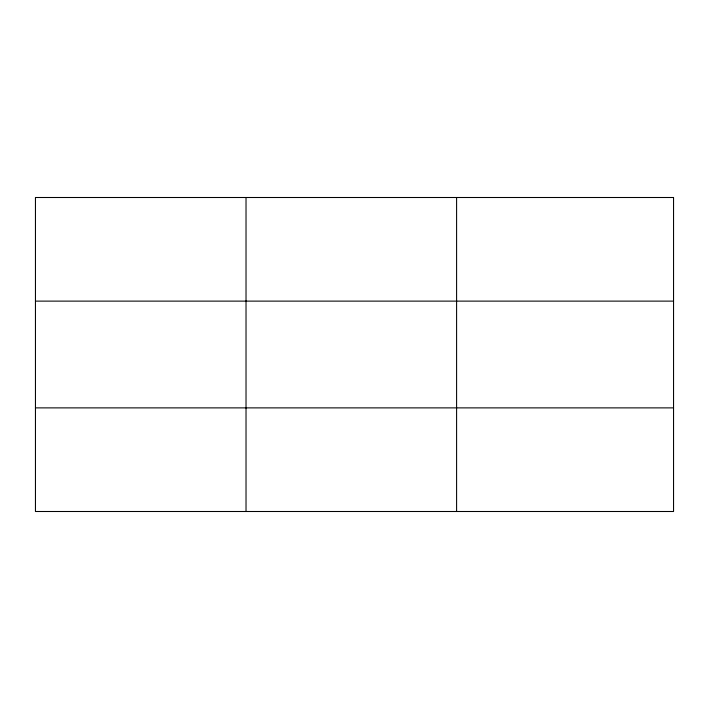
<?xml version="1.0" encoding="UTF-8"?>
<svg xmlns="http://www.w3.org/2000/svg" width="709" height="709" viewBox="0 0 709 709"><rect width="100%" height="100%" fill="white"/><g stroke="black" fill="none" stroke-linecap="round" stroke-linejoin="round"><path stroke-width="1.06" d="M246.023 197.501L246.023 511.499M456.596 197.501L456.596 511.499M35.45 301.121L673.55 301.121M35.45 407.879L673.55 407.879M673.55 197.501L673.55 511.499L35.45 511.499L35.45 197.501L673.55 197.501"/></g></svg>
